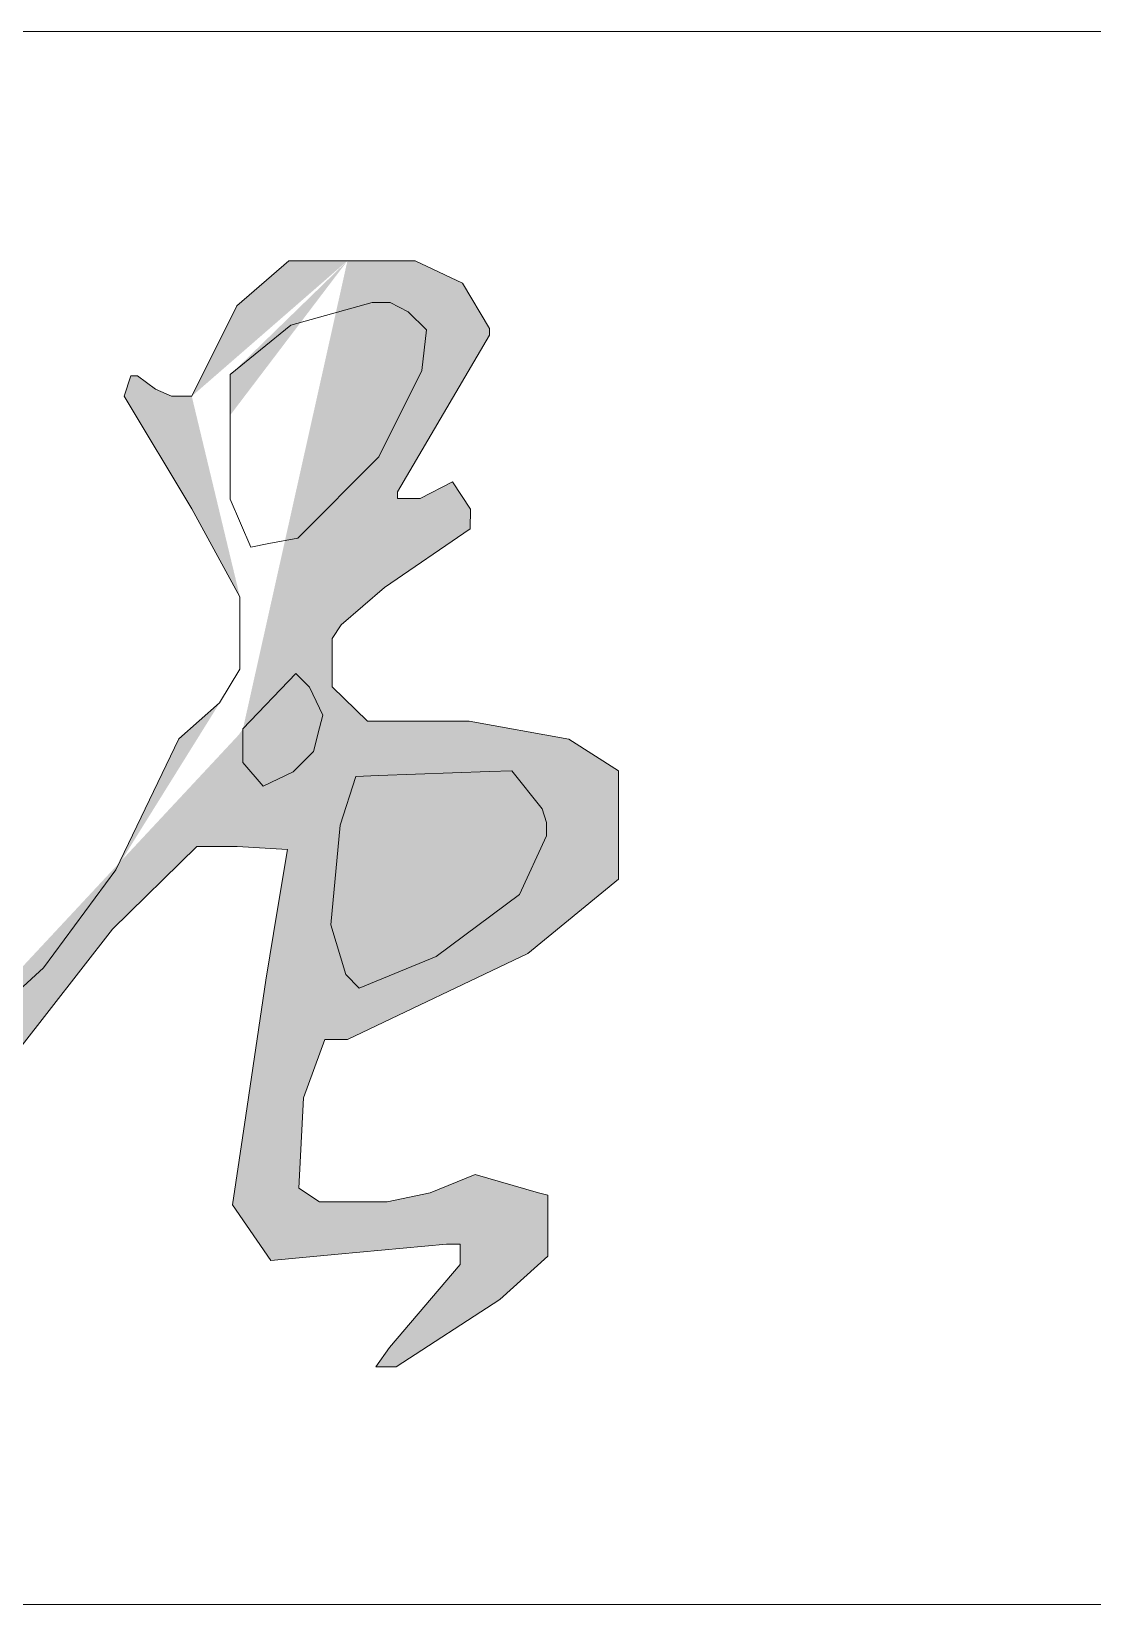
# Model space of a CAD drawing. Header units: millimetres. Extents: x 6786 to 7380, y -302 to 118.
# Drawn here: x 7251.73 to 7255.44, y -280.98 to -275.48 of the extents above; entities that cross this region are included whole.
import ezdxf

# ---------------------------------------------------------------- set-up
doc = ezdxf.new("R2010")
doc.units = ezdxf.units.MM
doc.linetypes.add('XKITLINE00', pattern=[0])

# ---------------------------------------------------------------- blocks, each defined once
blk = doc.blocks.new('*D0')
at = {"color": 6}
for points in [[(258.7085, 31.3402), (258.2448, 30.9381), (257.5873, 30.133)], [(258.7085, 31.3402), (257.5873, 30.133), (258.1369, 30.7169)], [(258.7085, 31.3402), (258.1369, 30.7169), (258.6591, 31.127)], [(259.195, 31.3402), (258.7085, 31.3402), (258.6591, 31.127)], [(259.195, 31.3402), (258.6591, 31.127), (259.2444, 31.127)], [(259.195, 31.3402), (259.2444, 31.127), (259.2946, 31.0957)], [(259.195, 31.3402), (259.2946, 31.0957), (259.323, 31.0321)], [(259.4035, 31.2116), (259.366, 31.3402), (259.195, 31.3402)], [(262.446, 30.7994), (262.6035, 31.1155), (262.7854, 31.2731)], [(262.446, 30.7994), (262.7854, 31.2731), (262.9905, 31.2731)], [(262.5808, 30.875), (262.5808, 30.7336), (262.9905, 31.2731)], [(262.7927, 31.0479), (262.5808, 30.875), (262.9905, 31.2731)], [(262.6251, 29.6366), (262.9905, 31.2731), (263.4874, 31.0367)], [(262.9905, 31.2731), (263.2268, 31.2731), (263.3925, 31.1943)], [(262.9905, 31.2731), (263.3925, 31.1943), (263.4874, 31.0367)], [(259.2137, 29.5294), (259.3176, 30.1065), (259.4035, 31.2116)], [(259.3176, 30.1065), (259.4748, 30.9439), (259.4035, 31.2116)], [(262.817, 30.3035), (263.2029, 31.0944), (263.1402, 31.1267)], [(262.817, 30.3035), (263.1402, 31.1267), (263.0766, 31.1267)], [(262.817, 30.3035), (263.2665, 31.0318), (263.2029, 31.0944)], [(261.4741, 30.7507), (260.9053, 30.8197), (261.7011, 31.0252)], [(261.5216, 30.7033), (261.4741, 30.7507), (261.7011, 31.0252)], [(261.5216, 30.68), (261.5216, 30.7033), (261.7011, 31.0252)], [(261.5216, 30.68), (261.7011, 31.0252), (261.7253, 31.0252)], [(261.5216, 30.68), (261.7253, 31.0252), (261.8041, 30.9777)], [(262.6251, 29.6366), (263.4874, 31.0367), (263.4874, 31.0125)], [(262.817, 30.3035), (263.2504, 30.8893), (263.2665, 31.0318)], [(261.0439, 30.0224), (261.5216, 30.68), (261.8041, 30.9777)], [(261.0439, 30.0224), (261.8041, 30.9777), (261.8435, 30.9151)], [(262.6251, 29.6366), (263.4874, 31.0125), (263.1661, 30.4653)], [(259.323, 30.9381), (259.1283, 29.1186), (259.1073, 28.858)], [(259.323, 30.9381), (259.1073, 28.858), (259.1283, 28.6691)], [(259.323, 30.9381), (259.1283, 29.6863), (259.1283, 29.1186)], [(259.323, 30.9381), (259.1283, 28.6691), (259.1283, 28.5267)], [(261.0439, 30.0224), (261.8435, 30.9151), (261.8435, 30.7888)], [(260.7164, 30.8197), (260.7164, 30.8753), (260.7397, 30.8905)], [(260.7164, 30.8197), (260.7397, 30.8905), (260.7871, 30.8905)], [(260.7164, 30.8197), (260.7871, 30.8905), (260.9053, 30.8197)], [(262.446, 30.4054), (262.2096, 30.7994), (262.2328, 30.8711)], [(262.6144, 30.098), (262.446, 30.4054), (262.2328, 30.8711)], [(262.6144, 30.098), (262.2328, 30.8711), (262.2561, 30.8711)], [(262.6144, 30.098), (262.2561, 30.8711), (262.3197, 30.8236)], [(262.817, 30.3035), (263.1009, 30.5873), (263.2504, 30.8893)], [(261.3246, 30.7507), (260.8104, 30.6773), (260.7164, 30.8197)], [(261.4741, 30.7507), (261.3246, 30.7507), (260.7164, 30.8197)], [(261.4741, 30.7507), (260.7164, 30.8197), (260.9053, 30.8197)], [(262.6144, 30.098), (262.3197, 30.8236), (262.3752, 30.7994)], [(261.3246, 30.7507), (260.8983, 30.6719), (260.8104, 30.6773)], [(261.3246, 30.7507), (261.1821, 30.7194), (260.8983, 30.6719)], [(261.0439, 30.0224), (261.8435, 30.7888), (261.7011, 30.4888)], [(262.6144, 30.098), (262.3752, 30.7994), (262.446, 30.7994)], [(257.5873, 30.133), (257.6083, 29.8956), (258.1369, 30.7169)], [(261.1821, 30.7194), (261.0246, 30.6558), (260.8983, 30.6719)], [(261.0439, 30.0224), (261.7011, 30.4888), (261.5129, 30.3024)], [(262.8102, 29.8299), (263.2449, 30.442), (263.3579, 30.4999)], [(262.8102, 29.8299), (263.3579, 30.4999), (262.968, 29.9998)], [(263.3579, 30.4999), (263.1202, 30.1308), (262.968, 29.9998)], [(263.3579, 30.4999), (263.4203, 30.3359), (263.1202, 30.1308)], [(263.3579, 30.4999), (263.4206, 30.4049), (263.4203, 30.3359)], [(257.5233, 30.133), (257.2224, 30.4169), (257.1373, 30.3936)], [(262.8102, 29.8299), (262.6251, 29.6366), (263.1661, 30.4653)], [(262.8102, 29.8299), (263.1661, 30.4653), (263.1661, 30.442)], [(262.8102, 29.8299), (263.1661, 30.442), (263.2449, 30.442)], [(257.5233, 30.133), (257.1373, 30.3936), (257.1373, 30.3694)], [(257.5233, 30.133), (257.1373, 30.3694), (257.2946, 30.1957)], [(261.0439, 30.0224), (261.5129, 30.3024), (261.3554, 30.1609)], [(257.5233, 30.133), (257.2946, 30.1957), (257.3733, 30.0462)], [(261.0439, 30.0224), (261.3554, 30.1609), (261.4261, 29.9236)], [(257.5873, 30.133), (257.0011, 29.1936), (256.7292, 28.3663)], [(257.5873, 30.133), (256.7292, 28.3663), (256.7724, 28.0491)], [(257.5873, 30.133), (256.7724, 28.0491), (256.832, 27.6116)], [(257.5873, 30.133), (256.832, 27.6116), (256.8199, 27.5429)], [(257.5873, 30.133), (256.8199, 27.5429), (256.9479, 27.4328)], [(257.5873, 30.133), (256.9479, 27.4328), (256.9699, 27.4328)], [(257.5873, 30.133), (256.9699, 27.4328), (257.0409, 27.4802)], [(257.5873, 30.133), (257.3733, 29.8724), (257.0011, 29.1936)], [(257.5873, 30.133), (257.0409, 27.4802), (257.1269, 27.7015)], [(257.5873, 30.133), (257.1269, 27.7015), (257.1527, 27.8352)], [(257.5873, 30.133), (257.1527, 27.8352), (257.2094, 27.8988)], [(257.5873, 30.133), (257.2094, 27.8988), (257.3237, 28.2776)], [(257.5873, 30.133), (257.3237, 28.2776), (257.4768, 28.6801)], [(257.5873, 30.133), (257.5233, 30.133), (257.3733, 30.0462)], [(257.5873, 30.133), (257.3733, 30.0462), (257.3733, 29.8724)], [(257.5873, 30.133), (257.4768, 28.6801), (257.5618, 28.7276)], [(257.5873, 30.133), (257.5618, 28.7276), (257.5833, 28.7276)], [(257.5873, 30.133), (257.5833, 28.7276), (257.5833, 28.5851)], [(257.5873, 30.133), (257.5833, 28.5851), (257.6083, 29.7835)], [(257.5873, 30.133), (257.6083, 29.7835), (257.6083, 29.8956)], [(257.5833, 28.5851), (258.6025, 29.9357), (258.5566, 30.0328)], [(257.5833, 28.5851), (258.5566, 30.0328), (258.2235, 29.9467)], [(261.4249, 29.2945), (260.9025, 29.9436), (261.0439, 30.0224)], [(261.4995, 29.1636), (261.4249, 29.2945), (261.0439, 30.0224)], [(261.0439, 30.0224), (261.4261, 29.9236), (261.3465, 29.601)], [(261.4995, 29.1636), (261.0439, 30.0224), (261.3465, 29.601)], [(262.8102, 29.8299), (262.968, 29.9998), (262.9367, 29.9523)], [(257.5833, 28.5851), (258.2235, 29.9467), (257.9592, 29.8496)], [(257.5833, 28.5851), (258.7031, 29.7619), (258.6025, 29.9357)], [(261.0732, 29.6872), (260.8237, 29.881), (260.9025, 29.9436)], [(261.0964, 29.6629), (261.0732, 29.6872), (260.9025, 29.9436)], [(261.4249, 29.2945), (261.0964, 29.6629), (260.9025, 29.9436)], [(262.8102, 29.8299), (262.9367, 29.9523), (262.9367, 29.7832)], [(261.0732, 29.6872), (260.8076, 29.8335), (260.8237, 29.881)], [(257.5833, 28.5851), (257.9592, 29.8496), (257.6593, 29.7233)], [(261.0732, 29.6872), (260.8076, 29.7386), (260.8076, 29.8335)], [(262.8102, 29.8299), (261.8366, 28.5096), (261.62, 28.554)], [(262.8102, 29.8299), (262.169, 28.9359), (261.8366, 28.5096)], [(262.6251, 29.6366), (262.8102, 29.8299), (261.8366, 28.5096)], [(262.8102, 29.8299), (262.4634, 29.2251), (262.169, 28.9359)], [(262.8102, 29.8299), (263.0611, 29.6629), (262.4634, 29.2251)], [(262.6251, 29.5184), (262.8102, 29.8299), (262.4634, 29.2251)], [(262.6959, 29.4359), (262.8102, 29.8299), (263.0611, 29.6629)], [(262.8006, 29.4865), (262.8102, 29.8299), (263.0611, 29.6629)], [(262.8102, 29.8299), (262.9367, 29.7832), (263.0611, 29.6629)], [(262.8578, 29.7824), (262.8102, 29.8299), (262.8102, 29.8299)], [(262.8578, 29.7824), (262.8102, 29.8299), (263.0611, 29.6629)], [(262.9042, 29.6848), (262.8102, 29.8299), (263.0611, 29.6629)], [(262.8713, 29.5572), (262.8102, 29.8299), (263.0611, 29.6629)], [(257.5833, 28.5851), (257.6163, 29.7233), (257.6083, 29.7835)], [(257.5833, 28.5851), (258.5741, 29.3043), (258.7031, 29.7619)], [(257.5833, 28.5851), (257.6593, 29.7233), (257.6163, 29.7233)], [(261.0732, 29.6872), (260.8206, 29.6953), (260.8076, 29.7386)], [(262.18, 29.1435), (262.4012, 29.6011), (262.5437, 29.7273)], [(261.0257, 29.6872), (260.9307, 29.6629), (260.8206, 29.6953)], [(261.0732, 29.6872), (261.0257, 29.6872), (260.8206, 29.6953)], [(261.3532, 29.3652), (261.0964, 29.6165), (261.0964, 29.6629)], [(261.4249, 29.2945), (261.3532, 29.3652), (261.0964, 29.6629)], [(263.0611, 29.6629), (262.6048, 29.2251), (262.4634, 29.2251)], [(263.0611, 29.6629), (262.7231, 27.778), (262.5882, 27.9723)], [(263.0611, 29.6629), (262.5882, 27.9723), (262.6348, 28.284)], [(263.0611, 29.6629), (262.7803, 29.2146), (262.6048, 29.2251)], [(263.0611, 29.6629), (262.6348, 28.284), (262.7054, 28.7578)], [(263.0611, 29.6629), (262.7054, 28.7578), (262.7803, 29.2146)], [(263.0611, 29.6629), (262.8371, 28.3468), (262.7231, 27.778)], [(263.0611, 29.6629), (262.9116, 28.5508), (262.8371, 28.3468)], [(263.0611, 29.6629), (262.9905, 28.5508), (262.9116, 28.5508)], [(263.0611, 29.6629), (263.6218, 28.8508), (262.9905, 28.5508)], [(263.0611, 29.6629), (263.4167, 29.6629), (263.7642, 29.6003)], [(263.0611, 29.6629), (263.7642, 29.6003), (263.938, 29.4902)], [(263.0611, 29.6629), (263.938, 29.4902), (263.938, 29.1114)], [(263.0611, 29.6629), (263.938, 29.1114), (263.6218, 28.8508)], [(261.3532, 29.3652), (260.9539, 29.4266), (261.0964, 29.6165)], [(261.4995, 29.1636), (261.3465, 29.601), (261.5516, 29.4111)], [(259.2775, 28.5228), (259.2389, 29.2156), (259.2137, 29.5294)], [(261.1643, 29.3652), (260.8125, 29.2134), (260.9539, 29.4266)], [(261.3532, 29.3652), (261.1643, 29.3652), (260.9539, 29.4266)], [(261.5254, 29.0806), (261.4995, 29.1636), (261.5516, 29.4111)], [(261.5609, 28.7762), (261.5254, 29.0806), (261.5516, 29.4111)], [(261.5609, 28.7762), (261.5516, 29.4111), (261.7209, 29.1888)], [(261.1643, 29.3652), (261.0299, 29.2228), (260.6701, 28.977)], [(261.1643, 29.3652), (260.6701, 28.977), (260.8125, 29.2134)], [(257.5833, 28.5851), (258.5101, 29.0356), (258.5741, 29.3043)], [(259.2775, 28.5703), (259.2775, 28.736), (259.2389, 29.2156)], [(259.2775, 28.5228), (259.2775, 28.5703), (259.2389, 29.2156)], [(261.0299, 29.2228), (260.7612, 28.8915), (260.6701, 28.977)], [(261.0299, 29.2228), (260.9037, 28.9389), (260.7612, 28.8915)], [(261.4757, 28.3095), (261.5609, 28.7762), (261.7209, 29.1888)], [(261.4757, 28.3095), (261.7209, 29.1888), (261.6476, 28.656)], [(261.5609, 28.7762), (261.548, 28.8723), (261.5254, 29.0806)], [(257.5833, 28.5851), (258.5101, 28.8457), (258.5101, 29.0356)], [(257.5833, 28.5851), (258.3697, 28.7028), (258.5101, 28.8457)], [(258.3697, 28.7028), (258.5123, 28.7028), (258.5101, 28.8457)], [(258.5123, 28.7028), (258.6244, 28.7001), (258.5101, 28.8457)], [(261.4757, 28.3095), (261.5298, 28.6418), (261.5609, 28.7762)], [(259.2775, 28.5703), (259.2995, 28.6653), (259.2775, 28.736)], [(257.5833, 28.5851), (258.2942, 28.4754), (258.3697, 28.7028)], [(258.5123, 28.7028), (258.6151, 28.5569), (259.002, 28.0491)], [(258.5123, 28.7028), (259.002, 28.0491), (259.045, 28.0965)], [(258.5123, 28.7028), (259.045, 28.0965), (258.9384, 28.4815)], [(258.5123, 28.7028), (258.9384, 28.4815), (258.853, 28.5587)], [(258.5123, 28.7028), (258.853, 28.5587), (258.6244, 28.7001)], [(257.5833, 28.5851), (257.73, 28.2147), (257.9732, 28.0733)], [(257.5833, 28.5851), (257.9732, 28.0733), (258.0299, 28.0733)], [(257.5833, 28.5851), (258.0299, 28.0733), (258.0948, 28.1127)], [(257.5833, 28.5851), (258.0948, 28.1127), (258.1662, 28.1915)], [(257.5833, 28.5851), (258.1662, 28.1915), (258.2942, 28.4754)], [(258.6151, 28.5569), (258.6151, 28.3367), (258.7724, 28.2892)], [(258.6151, 28.5569), (258.7724, 28.2892), (258.8594, 28.1602)], [(258.6151, 28.5569), (258.8594, 28.1602), (258.959, 28.0491)], [(258.6151, 28.5569), (258.959, 28.0491), (259.002, 28.0491)], [(260.0963, 28.3438), (259.5677, 28.565), (259.5568, 28.5591)], [(260.0963, 28.3438), (259.5568, 28.5591), (259.5774, 28.5278)], [(260.0963, 28.3438), (259.6107, 28.5651), (259.5677, 28.565)], [(261.62, 28.554), (261.5308, 28.3403), (261.4045, 28.1029)], [(259.1283, 28.5267), (259.2572, 28.1166), (259.4158, 27.8529)], [(260.0963, 28.3438), (259.5774, 28.5278), (260.0519, 28.2865)], [(259.045, 28.0965), (259.045, 28.4839), (258.9384, 28.4815)], [(260.4784, 28.253), (260.0963, 28.3438), (260.0519, 28.2865)], [(262.8371, 28.3468), (262.8209, 28.0306), (262.7231, 27.778)], [(260.4784, 28.253), (260.0519, 28.2865), (260.4593, 28.0792)], [(263.2796, 28.0144), (263.4372, 28.0781), (263.6584, 28.0144)], [(262.8209, 28.0306), (262.8927, 27.9831), (262.7231, 27.778)], [(263.1291, 27.9831), (263.2796, 28.0144), (263.6584, 28.0144)], [(263.1291, 27.9831), (263.6584, 28.0144), (263.6912, 28.0058)], [(263.1291, 27.9831), (263.6912, 28.0058), (263.6912, 27.7928)], [(260.6064, 27.8191), (260.4095, 27.9345), (260.4095, 27.982)], [(260.6064, 27.8191), (260.4095, 27.982), (260.4337, 27.982)], [(262.8927, 27.9831), (263.3372, 27.8346), (262.7231, 27.778)], [(262.8927, 27.9831), (263.1291, 27.9831), (263.6912, 27.7928)], [(262.8927, 27.9831), (263.6912, 27.7928), (263.3847, 27.8346)], [(262.8927, 27.9831), (263.3847, 27.8346), (263.3372, 27.8346)], [(260.6064, 27.8191), (260.5206, 27.8244), (260.4095, 27.9345)], [(259.4158, 27.8529), (260.1025, 27.4899), (260.4025, 27.4003)], [(259.4158, 27.8529), (260.4025, 27.4003), (260.5597, 27.4057)], [(259.9812, 27.6612), (259.8239, 27.8188), (259.5182, 27.8483)], [(263.6912, 27.7928), (263.3847, 27.7639), (263.3847, 27.8346)], [(260.5597, 27.4057), (260.9307, 27.5726), (260.9307, 27.8046)], [(263.6912, 27.7928), (263.161, 27.4055), (263.0903, 27.4055)], [(263.6912, 27.7928), (263.0903, 27.4055), (263.1379, 27.4734)], [(263.6912, 27.7928), (263.1379, 27.4734), (263.3847, 27.7639)], [(263.6912, 27.7928), (263.5237, 27.6419), (263.161, 27.4055)], [(260.5597, 27.4057), (260.8031, 27.4139), (260.9307, 27.5726)]]:
    blk.add_solid(points, dxfattribs=at)
blk = doc.blocks.new('*D7')
at = {"color": 6}
for points in [[(263.032, 28.73), (263.5659, 29.4902), (263.0196, 29.47)], [(263.032, 28.73), (263.6716, 29.3569), (263.5659, 29.4902)], [(263.032, 28.73), (263.0196, 29.47), (262.9649, 29.2992)], [(263.032, 28.73), (263.6868, 29.3095), (263.6716, 29.3569)], [(263.032, 28.73), (262.9649, 29.2992), (262.9325, 28.9517)], [(263.032, 28.73), (263.6868, 29.262), (263.6868, 29.3095)], [(263.032, 28.73), (263.5928, 29.0569), (263.6868, 29.262)], [(263.032, 28.73), (263.3007, 28.8401), (263.5928, 29.0569)], [(262.9325, 28.9517), (262.9845, 28.7775), (263.032, 28.73)], [(263.032, 28.73), (262.9325, 28.9517), (263.032, 28.73)]]:
    blk.add_solid(points, dxfattribs=at)

msp = doc.modelspace()

# ---------------------------------------------------------------- linework, layer by layer
at = {"color": 1, "linetype": 'XKITLINE00', "lineweight": 0}
for p, q in [((7260.3429, -275.4843), (7189.8429, -275.4843)), ((7260.3429, -280.9843), (7189.8429, -280.9843))]:
    msp.add_line(p, q, dxfattribs=at)
at = {"color": 6, "linetype": 'XKITLINE00', "lineweight": 0}
for p, q in [((7252.4464, -276.4435), (7252.6282, -276.2859)), ((7252.6282, -276.2859), (7252.8333, -276.2859)), ((7252.8333, -276.2859), (7253.0697, -276.2859)), ((7253.0697, -276.2859), (7253.2353, -276.3647)), ((7253.2353, -276.3647), (7253.3303, -276.5223)), ((7252.2888, -276.7597), (7252.4464, -276.4435)), ((7252.9195, -276.4323), (7252.6356, -276.5111)), ((7252.9831, -276.4323), (7252.9195, -276.4323)), ((7252.9195, -276.4323), (7252.9195, -276.4323)), ((7253.0457, -276.4646), (7252.9831, -276.4323)), ((7253.1094, -276.5273), (7253.0457, -276.4646)), ((7252.6356, -276.5111), (7252.4236, -276.6841)), ((7253.0932, -276.6697), (7253.1094, -276.5273)), ((7253.1094, -276.5273), (7253.1094, -276.5273)), ((7253.3303, -276.5223), (7253.3303, -276.5223)), ((7253.3303, -276.5223), (7253.3303, -276.5223)), ((7253.3303, -276.5223), (7253.3303, -276.5465)), ((7253.3303, -276.5465), (7253.009, -277.0938)), ((7253.3303, -276.5465), (7253.3303, -276.5465)), ((7253.3303, -276.5465), (7253.3303, -276.5465)), ((7253.3303, -276.5465), (7253.3303, -276.5465)), ((7252.0524, -276.7597), (7252.0757, -276.688)), ((7252.0757, -276.688), (7252.0757, -276.688)), ((7252.0757, -276.688), (7252.0757, -276.688)), ((7252.0757, -276.688), (7252.0757, -276.688)), ((7252.0757, -276.688), (7252.0989, -276.688)), ((7252.0989, -276.688), (7252.0989, -276.688)), ((7252.0989, -276.688), (7252.0989, -276.688)), ((7252.0989, -276.688), (7252.1626, -276.7354)), ((7252.4236, -276.6841), (7252.4236, -276.8255)), ((7252.9437, -276.9717), (7253.0932, -276.6697)), ((7252.2888, -277.1536), (7252.0524, -276.7597)), ((7252.0524, -276.7597), (7252.0524, -276.7597)), ((7252.0524, -276.7597), (7252.0524, -276.7597)), ((7252.1626, -276.7354), (7252.2181, -276.7597)), ((7252.2181, -276.7597), (7252.2656, -276.7597)), ((7252.2656, -276.7597), (7252.2656, -276.7597)), ((7252.2656, -276.7597), (7252.2656, -276.7597)), ((7252.2656, -276.7597), (7252.2888, -276.7597)), ((7252.2888, -276.7597), (7252.2888, -276.7597)), ((7252.2888, -276.7597), (7252.2888, -276.7597)), ((7252.4236, -276.8255), (7252.4236, -276.8255)), ((7252.4236, -276.8255), (7252.4236, -276.8972)), ((7252.4236, -276.8972), (7252.4236, -276.8972)), ((7252.4236, -276.8972), (7252.4236, -276.8972)), ((7252.4236, -276.8972), (7252.4236, -277.119)), ((7252.6598, -277.2556), (7252.9437, -276.9717)), ((7253.0878, -277.117), (7253.2008, -277.0591)), ((7253.2008, -277.0591), (7253.2634, -277.1541)), ((7252.4236, -277.119), (7252.4957, -277.2868)), ((7253.009, -277.0938), (7253.009, -277.0938)), ((7253.009, -277.0938), (7253.009, -277.0938)), ((7253.009, -277.0938), (7253.009, -277.0938)), ((7253.009, -277.0938), (7253.009, -277.117)), ((7253.009, -277.117), (7253.009, -277.117)), ((7253.009, -277.117), (7253.009, -277.117)), ((7253.009, -277.117), (7253.0878, -277.117)), ((7252.4572, -277.461), (7252.2888, -277.1536)), ((7253.2634, -277.1541), (7253.2631, -277.2232)), ((7253.2634, -277.1541), (7253.2634, -277.1541)), ((7253.2634, -277.1541), (7253.2634, -277.1541)), ((7253.2631, -277.2232), (7252.9631, -277.4282)), ((7253.2631, -277.2232), (7253.2631, -277.2232)), ((7253.2631, -277.2232), (7253.2631, -277.2232)), ((7252.4957, -277.2868), (7252.5583, -277.2749)), ((7252.5583, -277.2749), (7252.6598, -277.2556)), ((7252.5583, -277.2749), (7252.5583, -277.2749)), ((7252.5583, -277.2749), (7252.5583, -277.2749)), ((7252.6598, -277.2556), (7252.6598, -277.2556)), ((7252.6598, -277.2556), (7252.6598, -277.2556)), ((7252.4572, -277.6024), (7252.4572, -277.461)), ((7252.9631, -277.4282), (7252.8109, -277.5593)), ((7252.8109, -277.5593), (7252.7796, -277.6067)), ((7252.4572, -277.7135), (7252.4572, -277.6024)), ((7252.4572, -277.6024), (7252.4572, -277.6024)), ((7252.7796, -277.6067), (7252.7796, -277.6067)), ((7252.7796, -277.6067), (7252.7796, -277.6067)), ((7252.7796, -277.6067), (7252.7796, -277.631)), ((7252.7796, -277.631), (7252.7796, -277.631)), ((7252.7796, -277.631), (7252.7796, -277.631)), ((7252.7796, -277.631), (7252.7796, -277.7758)), ((7252.3865, -277.8317), (7252.4572, -277.7135)), ((7252.6531, -277.7292), (7252.468, -277.9225)), ((7252.7006, -277.7767), (7252.6531, -277.7292)), ((7252.6531, -277.7292), (7252.6531, -277.7292)), ((7252.6531, -277.7292), (7252.6531, -277.7292)), ((7252.7471, -277.8742), (7252.7006, -277.7767)), ((7252.7796, -277.7758), (7252.904, -277.8961)), ((7252.2441, -277.958), (7252.3865, -277.8317)), ((7252.7354, -277.9192), (7252.7471, -277.8742)), ((7252.904, -277.8961), (7252.9515, -277.8961)), ((7252.9515, -277.8961), (7252.9515, -277.8961)), ((7252.9515, -277.8961), (7252.9515, -277.8961)), ((7252.9515, -277.8961), (7253.2596, -277.8961)), ((7253.2596, -277.8961), (7253.2596, -277.8961)), ((7253.2596, -277.8961), (7253.2596, -277.8961)), ((7253.2596, -277.8961), (7253.6071, -277.9588)), ((7252.0229, -278.4156), (7252.2441, -277.958)), ((7252.2441, -277.958), (7252.2441, -277.958)), ((7252.468, -277.9225), (7252.468, -277.9225)), ((7252.468, -277.9225), (7252.468, -278.0407)), ((7252.468, -277.9225), (7252.468, -277.9225)), ((7252.7141, -278.0018), (7252.7354, -277.9192)), ((7252.7354, -277.9192), (7252.7354, -277.9192)), ((7252.7354, -277.9192), (7252.7354, -277.9192)), ((7253.6071, -277.9588), (7253.7808, -278.0689)), ((7252.6434, -278.0726), (7252.7141, -278.0018)), ((7252.7141, -278.0018), (7252.7141, -278.0018)), ((7252.7141, -278.0018), (7252.7141, -278.0018)), ((7252.7141, -278.0018), (7252.7141, -278.0018)), ((7252.468, -278.0407), (7252.468, -278.0407)), ((7252.468, -278.0407), (7252.468, -278.0407)), ((7252.468, -278.0407), (7252.468, -278.0407)), ((7252.468, -278.0407), (7252.5387, -278.1231)), ((7252.5387, -278.1231), (7252.6434, -278.0726)), ((7252.6434, -278.0726), (7252.6434, -278.0726)), ((7252.6434, -278.0726), (7252.6434, -278.0726)), ((7252.6434, -278.0726), (7252.6434, -278.0726)), ((7253.3301, -278.0717), (7252.9421, -278.0861)), ((7253.4088, -278.0688), (7253.3301, -278.0717)), ((7253.3301, -278.0717), (7253.3301, -278.0717)), ((7253.3301, -278.0717), (7253.3301, -278.0717)), ((7253.5145, -278.2021), (7253.4088, -278.0688)), ((7253.7808, -278.0689), (7253.7808, -278.2275)), ((7252.5387, -278.1231), (7252.5387, -278.1231)), ((7252.5387, -278.1231), (7252.5387, -278.1231)), ((7252.5387, -278.1231), (7252.5387, -278.1231)), ((7252.8624, -278.0891), (7252.8077, -278.2599)), ((7252.9421, -278.0861), (7252.8624, -278.0891)), ((7252.9421, -278.0861), (7252.9421, -278.0861)), ((7252.9421, -278.0861), (7252.9421, -278.0861)), ((7253.5296, -278.2496), (7253.5145, -278.2021)), ((7253.7808, -278.2275), (7253.7808, -278.2275)), ((7253.7808, -278.2275), (7253.7808, -278.4477)), ((7252.8077, -278.2599), (7252.7754, -278.6074)), ((7253.4357, -278.5021), (7253.5296, -278.2971)), ((7253.5296, -278.2971), (7253.5296, -278.2496)), ((7253.5296, -278.2496), (7253.5296, -278.2496)), ((7253.5296, -278.2496), (7253.5296, -278.2496)), ((7253.5296, -278.2971), (7253.5296, -278.2971)), ((7253.5296, -278.2971), (7253.5296, -278.2971)), ((7252.3063, -278.334), (7252.0118, -278.6232)), ((7252.4002, -278.334), (7252.3063, -278.334)), ((7252.4477, -278.334), (7252.4002, -278.334)), ((7252.4002, -278.334), (7252.4002, -278.334)), ((7252.6232, -278.3445), (7252.4477, -278.334)), ((7252.589, -278.5532), (7252.6232, -278.3445)), ((7251.7702, -278.7587), (7252.0229, -278.4156)), ((7253.7808, -278.4477), (7253.4647, -278.7083)), ((7253.1436, -278.719), (7253.4357, -278.5021)), ((7252.5483, -278.8012), (7252.589, -278.5532)), ((7252.589, -278.5532), (7252.589, -278.5532)), ((7252.589, -278.5532), (7252.589, -278.5532)), ((7252.0118, -278.6232), (7251.6795, -279.0494)), ((7252.7754, -278.6074), (7252.7754, -278.6074)), ((7252.7754, -278.6074), (7252.8273, -278.7816)), ((7253.4647, -278.7083), (7252.8333, -279.0083)), ((7252.8749, -278.8291), (7253.1436, -278.719)), ((7251.6126, -278.9011), (7251.7702, -278.7587)), ((7252.8273, -278.7816), (7252.8273, -278.7816)), ((7252.8273, -278.7816), (7252.8273, -278.7816)), ((7252.8273, -278.7816), (7252.8273, -278.7816)), ((7252.8273, -278.7816), (7252.8749, -278.8291)), ((7252.4776, -279.275), (7252.5483, -278.8012)), ((7252.5483, -278.8012), (7252.5483, -278.8012)), ((7252.5483, -278.8012), (7252.5483, -278.8012)), ((7252.5483, -278.8012), (7252.5483, -278.8012)), ((7252.8749, -278.8291), (7252.8749, -278.8291)), ((7252.8749, -278.8291), (7252.8749, -278.8291)), ((7252.7545, -279.0083), (7252.68, -279.2123)), ((7252.8333, -279.0083), (7252.7545, -279.0083)), ((7252.8333, -279.0083), (7252.8333, -279.0083)), ((7252.68, -279.2123), (7252.6638, -279.5284)), ((7252.4311, -279.5867), (7252.4776, -279.275)), ((7252.4776, -279.275), (7252.4776, -279.275)), ((7252.4776, -279.275), (7252.4776, -279.275)), ((7253.1224, -279.5446), (7253.28, -279.481)), ((7253.28, -279.481), (7253.28, -279.481)), ((7253.28, -279.481), (7253.5012, -279.5446)), ((7252.6638, -279.5284), (7252.6638, -279.5284)), ((7252.6638, -279.5284), (7252.6638, -279.5284)), ((7252.6638, -279.5284), (7252.7355, -279.5759)), ((7252.9719, -279.5759), (7253.1224, -279.5446)), ((7253.5012, -279.5446), (7253.5341, -279.5532)), ((7253.5341, -279.5532), (7253.5341, -279.6168)), ((7252.566, -279.781), (7252.4311, -279.5867)), ((7252.7355, -279.5759), (7252.7355, -279.5759)), ((7252.7355, -279.5759), (7252.7355, -279.5759)), ((7252.7355, -279.5759), (7252.7355, -279.5759)), ((7252.7355, -279.5759), (7252.8295, -279.5759)), ((7252.8295, -279.5759), (7252.8295, -279.5759)), ((7252.8295, -279.5759), (7252.8295, -279.5759)), ((7252.8295, -279.5759), (7252.9719, -279.5759)), ((7253.5341, -279.6168), (7253.5341, -279.6168)), ((7253.5341, -279.6168), (7253.5341, -279.6168)), ((7253.5341, -279.6168), (7253.5341, -279.64)), ((7253.5341, -279.64), (7253.5341, -279.64)), ((7253.5341, -279.64), (7253.5341, -279.64)), ((7253.5341, -279.64), (7253.5341, -279.7662)), ((7253.1801, -279.7245), (7252.8013, -279.7594)), ((7253.2275, -279.7245), (7253.1801, -279.7245)), ((7253.1801, -279.7245), (7253.1801, -279.7245)), ((7253.1801, -279.7245), (7253.1801, -279.7245)), ((7253.1801, -279.7245), (7253.1801, -279.7245)), ((7253.2275, -279.7952), (7253.2275, -279.7245)), ((7253.2275, -279.7245), (7253.2275, -279.7245)), ((7253.2275, -279.7245), (7253.2275, -279.7245)), ((7253.2275, -279.7245), (7253.2275, -279.7245)), ((7252.8013, -279.7594), (7252.566, -279.781)), ((7252.8013, -279.7594), (7252.8013, -279.7594)), ((7252.8013, -279.7594), (7252.8013, -279.7594)), ((7253.5341, -279.7662), (7253.3665, -279.9172)), ((7252.9807, -280.0856), (7253.2275, -279.7952)), ((7253.2275, -279.7952), (7253.2275, -279.7952)), ((7253.2275, -279.7952), (7253.2275, -279.7952)), ((7253.2275, -279.7952), (7253.2275, -279.7952)), ((7253.3665, -279.9172), (7253.0039, -280.1536)), ((7252.9332, -280.1536), (7252.9807, -280.0856)), ((7252.9807, -280.0856), (7252.9807, -280.0856)), ((7252.9807, -280.0856), (7252.9807, -280.0856)), ((7252.9807, -280.0856), (7252.9807, -280.0856)), ((7253.0039, -280.1536), (7252.9332, -280.1536)), ((7252.9332, -280.1536), (7252.9332, -280.1536)), ((7252.9332, -280.1536), (7252.9332, -280.1536)), ((7252.9332, -280.1536), (7252.9332, -280.1536)), ((7253.0039, -280.1536), (7253.0039, -280.1536)), ((7253.0039, -280.1536), (7253.0039, -280.1536))]:
    msp.add_line(p, q, dxfattribs=at)

# ---------------------------------------------------------------- block references
at = {"lineweight": 0}
for name in ['*D0', '*D7']:
    msp.add_blockref(name, (6989.8429, -307.5591), dxfattribs=at)

doc.saveas('drawing.dxf')
